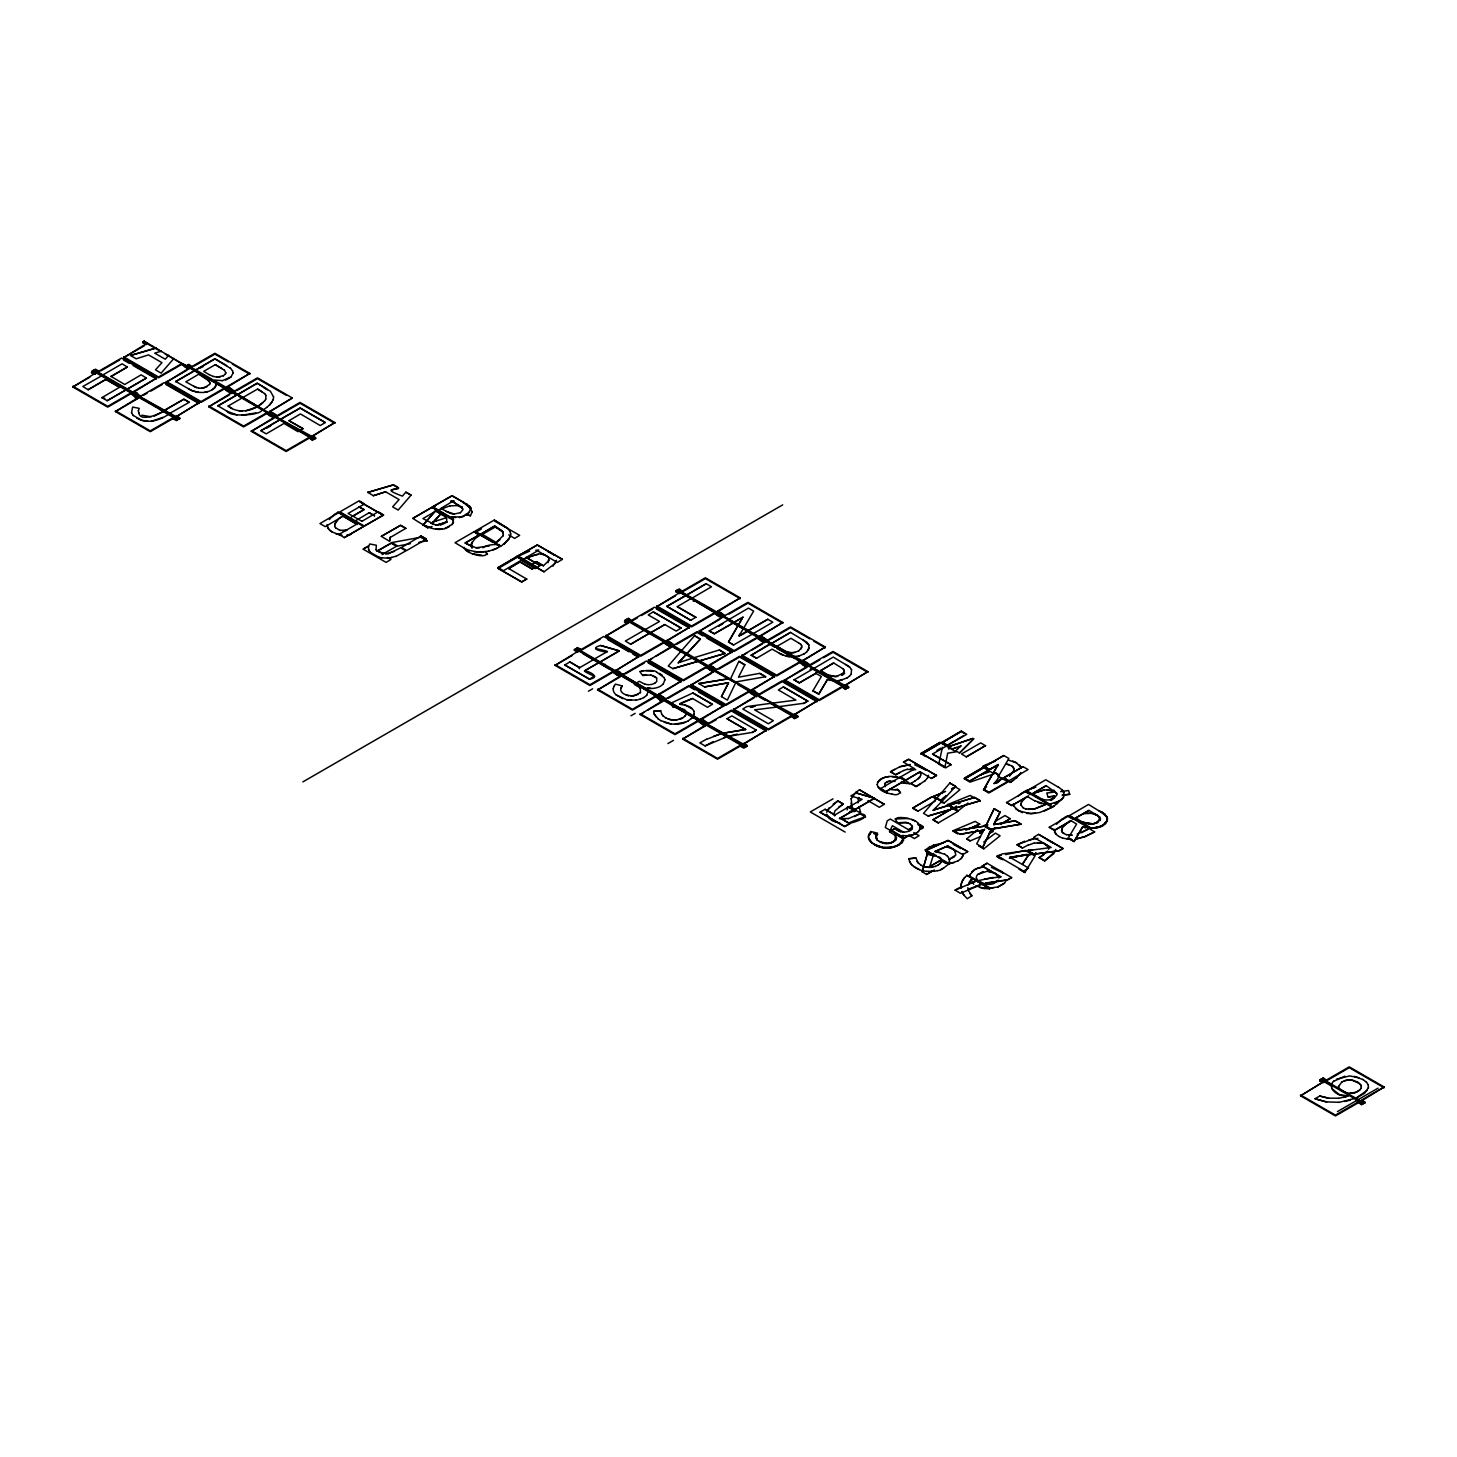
<?xml version="1.0" encoding="UTF-8"?>
<svg xmlns="http://www.w3.org/2000/svg" width="1457" height="1457" viewBox="0 0 1457 1457"><rect width="100%" height="100%" fill="white"/><g stroke="black" fill="none" stroke-linecap="round" stroke-linejoin="round"><path stroke-width="1.5" d="M334.636 526.159L335.529 522.28M852.218 807.87L851.143 798.618M970.071 874.455L969.98 876.385L979.159 881.521M857.936 802.898L858.956 797.58M877.351 840.288L876.349 836.172M903.467 840.398L903.613 838.139L885.328 827.521L887.222 820.837L890.3 819.053L908.531 829.743L912.355 827.54M1020.938 805.102L1021.084 803.226M1066.397 834.788L1062.262 832.384L1061.661 828.924M1061.516 830.8L1062.535 827.121L1066.069 823.442M1048.603 849.249L1048.767 847.318M273.279 399.71L273.57 396.796M510.405 536.613L510.697 533.699M895.327 839.341L895.181 833.914L903.103 838.504L900.79 843.221M92.046 371.899C97.182 367.729 85.89 374.03 95.525 373.903M94.104 370.297L95.415 369.149L98.894 371.153L94.122 370.497L97.601 372.318M96.818 372.755L93.339 370.734M131.695 392.88L135.082 395.357L93.248 371.189M132.46 392.443L141.529 396.067M135.191 394.902L130.401 393.244L133.88 396.049C138.761 393.281 131.148 398.526 138.069 398.471L115.394 411.566L138.069 397.67L134.518 396.304M135.956 394.465L137.249 393.299L133.844 391.441L156.445 378.201L133.771 392.097M136.648 394.865L179.794 418.669L178.592 419.361L136.648 394.865L140.127 396.869M144.061 341.065L142.841 342.559L144.061 341.065L185.895 366.017L182.416 364.013M139.362 397.725L159.432 409.144M161.199 351.647L144.061 341.867M174.239 417.449L177.627 419.926L176.424 420.618L172.946 418.596L177.718 419.47M175.004 417.012L178.592 419.361M185.895 365.215L184.693 365.907L181.214 363.904L184.693 366.727C191.304 365.197 179.958 365.488 188.791 368.785M188.827 364.523L187.552 365.871L188.754 364.377L192.342 366.727M190.157 368.202L198.935 373.429M191.049 367.073L187.552 365.07M224.961 388.564L228.439 390.585L186.605 365.616M227.128 387.325L249.803 373.429L227.128 386.524L230.607 388.527L229.405 389.219L190.94 367.128M228.439 389.784L227.237 390.476L223.759 388.454L227.237 391.277C228.057 388.637 236.143 397.196 227.857 391.532M234.887 391.296L231.299 388.928L229.405 389.219M231.299 388.928L230.097 390.44L233.575 391.642M229.15 390.986L236.963 395.229M267.505 413.132C271.84 414.99 269.144 414.444 273.971 418.25L251.296 431.345L273.971 417.449L270.401 416.083M269.727 411.657L273.151 413.897L268.361 412.641L233.484 391.696M277.413 416.083L273.843 413.497L271.949 413.788M272.641 414.99L315.695 438.466L314.493 439.158L280.163 419.689L260.912 430.798L266.212 433.858L284.006 423.441L297.993 431.673L299.468 430.835M275.246 417.321L310.141 437.646C311.78 436.135 312.909 441.416 313.528 439.704M276.029 416.666L272.55 414.644M310.906 436.79L314.493 439.158M574.24 649.476C574.404 648.128 582.363 655.413 574.167 650.132M576.298 648.693L577.609 647.545L581.088 649.549L576.298 648.693L579.795 650.696M579.03 651.552L575.442 649.585M613.798 671.732L617.294 673.753L575.442 648.784M614.654 670.839L623.705 674.464M649.567 692.275L659.821 698.304L617.987 673.353L616.785 674.846L620.263 676.868L597.589 689.962L620.263 676.066L616.712 674.7M618.169 673.043L619.444 672.497M666.268 699.014L662.68 696.665L660.768 697.776L618.915 672.806L660.768 696.956L661.97 696.264L658.491 694.26L681.166 681.166L658.491 695.062M625.053 620.955C630.207 616.785 618.897 623.086 628.532 622.959L605.857 636.053L628.532 622.157L625.053 620.154M627.111 619.352L628.422 618.205L631.901 621.028L628.422 619.006C622.831 619.972 638.366 623.997 627.202 618.897M621.556 675.702L618.078 673.699M622.321 675.283L618.824 673.261M655.96 656.251L671.076 647.527C666.45 643.775 668.781 644.267 664.702 642.355L626.255 620.263M656.433 695.845L659.93 697.848M657.18 695.408L660.768 697.776M630.608 620.973L669.054 643.065L670.256 642.355L666.851 640.497L689.452 627.257L666.778 641.153M659.821 697.502L658.619 698.213L655.14 696.191L658.619 699.014C663.663 696.191 655.777 701.509 662.808 701.418L647.691 710.16M708.812 723.583L705.224 721.215L703.33 722.326L661.478 697.357L703.33 721.525L704.532 720.814L701.054 718.811L723.728 705.716L701.054 719.612M662.716 701.072L659.256 699.251M674.536 645.123L670.967 642.756L669.054 643.065M670.967 642.756L669.746 644.267L673.243 645.469M664.101 700.671L702.365 722.872L660.531 697.903M664.884 699.834L661.387 697.812M670.985 647.181L667.525 645.36M677.068 590.121L675.866 591.615L677.068 590.121L718.902 615.073L696.264 601.741M677.942 590.212L679.235 588.865L682.714 591.688L679.235 589.666L678.015 590.376L719.867 614.526L721.761 613.433L725.349 615.783M680.619 592.689L677.159 590.467M681.439 592.234L677.924 590.012M698.978 720.395L702.474 722.417M699.742 719.958L703.33 722.326M707.155 666.96L710.634 668.982L695.972 659.347M709.322 665.722L731.997 651.825L709.322 664.902L712.801 666.924L711.599 667.616L673.152 645.524M702.365 722.071L701.163 722.763L697.684 720.76L701.163 723.564C705.097 721.998 699.396 724.111 705.352 725.987L682.677 739.081L705.352 725.185M715.514 612.614L719.011 614.617M703.931 722.381L747.077 746.184L745.875 746.876L703.931 722.381L707.41 724.384M716.279 612.159L719.867 614.526M780.205 706.754L779.349 707.647L728.955 678.798L698.814 683.624L728.955 678.634L711.344 668.581L710.124 670.074L713.62 672.096M717.081 669.692L713.493 667.324L711.599 667.616M713.493 667.324L712.291 668.836L754.143 692.184L755.345 691.492L751.921 689.616L774.541 676.376L751.867 690.272M713.529 671.732L710.069 669.929M719.776 614.18L721.069 613.033L717.591 611.011L740.265 597.916L717.591 611.813M718.902 614.271L717.7 614.963L714.221 612.96L717.7 615.783C716.443 612.705 727.098 621.028 718.392 616.184M758.824 637.128L720.487 614.362L734.292 622.321L742.943 617.203M711.344 669.382L733.763 682.058M715.678 670.493L712.2 668.472M723.947 616.602L720.468 614.581M741.522 744.964L744.909 747.441L743.707 748.133L740.211 746.111L745.001 746.986M742.287 744.527L745.875 746.876M749.699 691.529C749.007 690.254 763.468 701.6 752.595 694.479M750.555 690.618L759.625 694.242M757.968 637.62L761.446 639.641L719.612 614.672M756.037 691.893L754.835 693.386L797.89 716.844L796.688 717.554L771.573 703.239L746.712 706.609L742.815 709.031L768.349 723.765L773.357 720.705L754.617 709.869L777.71 706.955M767.894 640.352L764.306 637.984C759.662 638.512 766.819 639.55 760.19 635.726L782.81 622.485L760.135 636.381M761.446 638.84L760.244 639.532L756.693 637.747L760.244 640.333L762.157 639.241L760.936 640.734L764.342 642.41M810.42 665.139L806.85 662.553L804.956 663.645L763.104 638.694L806.158 662.953L802.734 660.713M757.44 695.717L753.888 693.933M758.223 695.062L754.744 693.04M765.635 642.063L762.157 640.042M766.491 641.153L763.013 639.149M770.116 703.203L792.335 716.024C793.591 714.349 795.54 719.74 795.722 718.101M793.1 715.187L796.688 717.554M800.603 661.733L803.991 664.21L796.906 659.839M801.368 661.296L804.956 663.645M846.535 687.959L845.333 688.651L841.836 686.648L845.333 689.452L846.535 687.959L804.701 663.791L803.481 665.303L806.978 667.306L784.303 680.401L806.978 666.505L803.408 665.139M805.557 663.7L848.702 687.522L847.5 688.214L805.557 663.7L809.036 665.722M808.271 666.559L804.701 664.611M843.148 686.302L846.626 688.305M843.913 685.846L847.5 688.214M1320.953 1079.2L1319.751 1080.712L1320.953 1079.2L1362.805 1103.368L1361.585 1104.861L1358.106 1102.038L1361.585 1104.06L1362.805 1103.368M1333.046 1085.993L1321.918 1078.654L1323.12 1077.961L1326.69 1080.311M1325.305 1081.13L1321.809 1079.109M1359.399 1101.692L1362.896 1103.714M1360.182 1101.255C1358.98 1102.858 1370.8 1104.88 1361.475 1100.108L1384.15 1087.013L1361.475 1100.909L1364.954 1102.913M1363.661 1103.277L1364.954 1102.111M1107.393 821.329L1106.865 816.43M664.902 679.763L663.19 684.244M919.841 829.525L920.15 827.139M877.223 784.722C877.496 778.967 884.326 776.945 889.134 776.545M1361.057 1088.47L1361.366 1086.685M389.529 541.257L390.257 537.305L389.529 541.257L381.315 536.358L400.566 525.248L405.866 528.308L390.257 537.469M942.406 747.295L938.763 764.124L944.864 767.639L947.669 753.16L956.011 751.867L950.037 748.242L948.58 748.661L950.037 748.406M948.58 748.661L948.78 747.514L939.965 742.433L920.715 753.706L939.965 742.433M884.818 783.356L885.273 786.653M265.757 399.218L265.903 395.284M502.884 536.121L503.357 534.045M927.654 852.837L922.117 871.869L927.654 852.673L933.154 856.006L927.654 852.673M92.046 371.098L95.452 373.757M142.841 341.758L146.337 344.58L142.841 342.559M176.315 416.666L198.99 402.751L176.315 416.666L179.794 418.669M269.782 415.045L266.285 413.023L269.782 415.846M312.326 439.595L308.829 437.592L312.326 440.396M617.294 672.952L616.074 673.644L612.523 671.859L616.074 674.445L617.987 673.353M618.915 673.608L620.136 672.114M666.887 644.304L663.409 642.3L666.887 645.105M675.866 590.813L679.344 593.636L675.866 591.615M710.634 668.162L709.432 668.872L705.88 667.087L709.432 669.674L711.344 668.581M751.976 693.423L748.497 691.419L751.976 694.242M763.104 639.496L764.306 637.984M804.082 663.736L799.292 662.079L802.789 664.902L804.701 663.791M794.52 717.991L791.024 715.97L794.52 718.793M1323.229 1081.914L1300.555 1095.81L1323.229 1081.914L1319.751 1079.91M209.589 384.539L210.027 382.972M233.102 372.992L230.862 377.144L225.598 380.077M903.795 832.311L892.376 825.718L889.553 831.71L895.545 835.735M929.748 866.624L940.639 860.158L945.848 863.181L940.639 860.322L929.748 866.624L933.154 855.842M1100.545 818.743L1099.926 820.601L1099.671 816.867M613.306 688.56L614.034 686.247M876.167 835.772L877.46 833.131L870.649 831.492L868.554 835.753A16.628 9.598 0 0 0 871.304 842.146C879.846 848.721 893.578 850.269 901.956 842.674M869.283 833.768L868.554 835.917A16.628 9.598 0 0 0 871.304 842.31C878.389 848.684 889.681 850.141 897.913 845.115M694.26 713.693L693.477 715.952M936.396 855.55L934.01 854.804L948.744 863.473L949.509 861.069M927.508 778.093L928.51 775.251M847.227 807.56L848.047 806.868L855.386 811.094L848.047 806.704L847.191 809.892M640.497 692.712L640.279 688.196M896.51 837.793L895.764 840.07L891.156 843.002L882.887 843.257M552.986 566.154L556.519 560.289M851.161 674.354L851.544 669.528M1107.393 821.165L1102.876 825.791L1091.129 828.45L1069.274 815.556L1091.184 828.213C1097.248 828.377 1105.262 825.627 1107.247 819.326M1338.491 1086.54L1341.97 1081.859M138.324 410.91L139.216 408.342L132.605 407.068L131.531 412.896M225.416 374.03L225.835 372.737M806.577 652.19L809.345 647.564M808.453 650.077L808.926 645.032L806.941 642.373L790.514 632.393L771.263 643.666L790.514 632.393M1064.593 794.921L1061.825 799.565L1054.431 803.372M1047.619 851.07L1039.26 857.718L1044.724 860.868L1053.593 853.802L1055.851 849.449M826.756 812.259L829.015 807.907M471.74 542.259L471.995 547.959M470.975 544.335L475.109 538.453M968.067 884.964L971.2 879.609L973.75 884.308M851.143 798.782L856.097 792.043M680.109 719.084C683.497 719.266 689.361 709.65 684.608 716.553M941.805 860.814L939.874 863.928M470.465 515.742L466.076 514.448L470.465 515.742L472.086 511.844M844.332 671.677L841.436 675.174M334.691 524.338L338.971 518.528L343.488 515.414L337.951 512.208L334.746 514.448M368.457 546.976L369.732 543.971L376.343 545.246L376.052 549.999M1368.414 1087.632L1364.517 1093.333L1355.793 1098.378M801.824 647.327L798.709 650.988M801.186 648.839L801.751 645.852M730.686 678.525L738.899 661.259L744.873 664.866L738.899 661.423M985.934 825.737L994.148 808.635L1000.121 812.241L993.747 824.589L1015.037 820.856L1020.938 824.097L1015.037 820.692L993.747 824.589M985.934 825.9L994.148 808.635M735.767 682.568L727.389 700.125L721.452 696.537L728.555 682.659L704.733 686.884L728.555 682.823L721.452 696.683M991.015 830.089L982.655 847.5L976.7 843.894L983.803 830.035L959.999 834.242L954.08 830.836L984.222 826.174L991.015 830.089L982.655 847.5M985.424 825.809L991.343 829.397L1020.938 824.097M273.279 399.564L269.8 404.991M510.405 536.449L504.049 544.317M1009.537 775.98L1013.945 770.316L1013.362 767.001M1021.084 803.39L1021.958 801.423M858.137 799.328L858.956 797.744M736.095 681.876L765.672 676.722L759.789 673.334L738.48 677.214L744.873 664.72M993.747 824.425L1000.121 812.077M620.919 688.396L622.212 685.755L620.919 688.232A10.745 6.21 0 0 0 624.033 694.006L628.568 695.9M740.047 634.086C734.164 641.062 761.556 621.957 738.899 636.017L743.452 628.495M216.456 385.049C210.846 394.647 196.786 393.936 188.281 388.709M449.448 526.505C437.064 534.118 423.076 525.139 412.786 518.328L432.037 507.218L453.473 519.584L452.235 524.356L444.804 528.618M452.235 524.502L453.582 522.098M742.943 617.04L738.553 624.78L743.835 627.84L753.633 611.102L748.461 608.115L729.228 619.389M998.191 764.415L993.801 772.155L999.101 775.197L1008.881 758.46L1003.727 755.491L984.477 766.601L989.558 769.697L998.191 764.579L989.558 769.533L984.477 766.601M983.785 789.312L993.419 772.647C1009.592 774.869 980.652 791.952 1002.999 778.184L1008.044 781.262L988.793 792.371L983.785 789.312L988.793 792.371M993.801 772.155L997.626 765.417M983.785 789.475L993.419 772.647M549.362 560.144L543.406 565.808L536.358 561.746L531.495 564.405L536.358 561.582L543.406 565.808M547.978 562.657L548.961 557.849M742.36 618.059L738.553 624.616L734.292 622.321M827.394 679.599L818.779 694.206L812.915 690.818L818.779 694.042L827.394 679.599L830.071 680.419M970.071 874.619L974.46 869.683A15.9 9.179 0 0 1 982.364 867.115M1074.028 841.418L1068.163 838.03L1074.028 841.581L1082.66 826.811L1089.563 828.323L1068.509 816.011L1049.259 827.285L1054.558 830.344L1071.022 820.837L1054.558 830.18L1049.259 827.285M1074.028 841.581L1082.66 826.811M812.915 690.818L821.347 676.522L815.774 673.298L799.31 682.805L794.01 679.745L799.31 682.969L815.774 673.462M1068.163 838.194L1076.596 824.043L1071.022 820.673M264.573 401.13L265.757 399.054M502.884 535.957L495.471 543.115L499.951 539.746M992.836 830.909L983.949 825.627L992.836 830.909L994.84 827.521M1024.872 872.506L1019.172 869.064L1024.872 872.506L1034.98 855.969L1025.364 850.414L1005.676 854.603M876.349 836.336L877.569 834.224L874.145 833.477M646.689 695.463L648.347 690.928M901.956 842.82L903.467 840.252M614.034 686.411L615.4 684.116L622.212 685.919M1019.135 775.343L1020.811 772.738L1016.658 777.892M869.483 834.642L870.721 832.73M869.483 834.806L870.721 832.894M1022.577 863.928L1028.241 855.368M1022.577 864.092L1029.389 853.82M918.438 831.601L919.841 829.361M1006.022 880.775L1004.401 883.343L997.699 887.149M877.569 782.609C885.328 772.483 901.956 776.235 909.769 783.666M895.327 839.177C892.176 844.75 884.217 844.586 879.281 841.527A10.745 6.21 0 0 1 876.167 835.608M1055.014 851.562L1044.724 860.868L1039.26 857.554M827.594 810.147L837.902 800.858L843.275 803.954L838.686 807.16M1361.057 1088.306C1356.412 1095.391 1344.938 1094.371 1339.402 1088.798L1338.491 1086.376M1333.592 1081.167C1327.363 1087.45 1335.796 1094.662 1342.207 1095.609M949.144 859.521L955.828 854.968L954.572 850.269M902.448 840.889L897.913 845.279M969.178 882.232L971.2 879.755M691.401 718.738L693.058 716.753L688.305 720.942M954.135 862.653C947.068 862.344 944.409 870.175 937.379 870.758M271.985 402.259L266.941 407.414M509.112 539.145L501.008 546.302L495.471 542.951M469.573 512.008L462.725 516.816L451.889 516.998L455.64 517.581M156.136 348.077L130.565 355.544L136.211 358.804L148.505 354.889L161.964 362.666L155.498 369.787L161.09 373.156L173.984 358.386M367.692 492.284L373.32 495.708L385.613 491.792L399.091 499.569L392.625 506.836L398.198 510.059L411.093 495.125L405.884 492.102L402.387 496.127C373.211 485.254 411.566 492.848 393.263 484.835L367.692 492.448L393.263 484.981L398.508 488.022M432.055 526.542L427.793 527.798L423.131 524.939L436.062 510.169L441.289 513.356L435.862 519.275M423.131 525.103L436.062 510.169M555.499 563.112L544.044 571.8L517.162 556.283L498.039 567.702L517.29 556.592L536.577 567.738L535.12 568.576L521.114 560.344L503.339 570.762L498.039 567.538M626.255 619.444L681.166 651.042L668.271 665.976L672.861 668.636L698.449 661.187L672.861 668.636M700.343 639.004L686.994 653.519L700.343 639.168L694.607 635.689L681.694 650.459M949.855 783.065L936.942 797.999L942.242 801.059L955.61 786.379L949.855 783.065L955.61 786.379M1063.701 797.27L1059.239 801.241L1049.331 804.209L1026.529 790.878L1049.331 804.045L1051.517 803.845M329.373 519.584L331.722 516.798M849.358 676.376L851.161 674.19M1104.606 823.587L1106.428 821.566M941.186 862.325L937.907 865.294M924.776 781.098L927.508 777.929M161.381 351.119L154.733 353.14L165.26 359.223L168.757 355.217M698.449 661.187L686.447 654.102L678.051 662.99L680.018 662.079M686.447 654.102L679.363 661.86M935.795 807.888L933.3 810.365L941.714 801.459L936.432 798.418L923.519 813.352L928.127 816.011L953.698 808.562L928.127 816.011M262.825 402.842L258.344 406.048L264.573 400.966M1009.537 775.816L1013.052 772.137M1021.958 801.587L1025.491 797.744M1051.298 800.275L1054.522 796.178L1051.298 800.439M1062.535 827.285L1069.438 821.129M1367.121 1090.437L1355.793 1098.214L1338.692 1102.439M435.06 520.113L441.289 513.356M1057.236 803.572L1059.713 800.876M1056.489 824.243L1062.044 819.089M920.278 776.727L914.814 781.225M918.274 778.93L921.043 774.887L919.658 771.846M959.526 752.996L973.713 738.808L959.526 752.996L955.81 750.847L958.032 748.516M997.408 782.172L1001.505 777.965L998.701 780.897M983.475 789.931L986.644 786.671M925.213 849.886L934.757 856.042L934.028 854.895M975.971 885.82L983.839 888.57L989.74 888.679L966.883 875.311L964.643 877.66A36.48 21.072 0 0 0 961.019 888.005M997.408 782.008L996.114 783.411L999.484 781.189M435.06 519.949L432.929 522.134L434.55 521.387M958.032 748.661L959.671 746.967M198.935 388.181L203.434 388.236L209.589 384.393M843.767 672.952L835.535 676.849L827.922 674.646M1099.033 820.327C1092.513 827.776 1082.187 822.786 1075.94 817.832L1088.925 810.347L1096.156 814.682M1096.684 822.531L1099.033 820.491L1099.452 817.614M223.249 375.906L225.416 373.884M460.376 512.791L462.962 509.64L461.487 506.945M884.818 783.52L888.187 781.243L895.108 781.389M1034.597 855.022L1035.872 852.946L1034.597 855.022L1026.839 850.615L1001.979 853.984L998.081 856.242L1023.597 871.122L1028.606 868.062L1009.865 857.244L1032.958 854.148L1009.865 857.244M959.671 747.131L961.183 745.693L958.979 746.731M981.799 831.492L979.632 833.386L981.162 832.566M980.761 832.512L984.732 829.179M938.089 799.292L933.463 796.469L944.263 802.862L959.944 789.694L955.683 787.071L951.64 788.783L955.683 787.071M980.452 836.591L970.107 840.889L966.683 838.922L977.738 829.579M331.722 516.962L334.746 514.285M640.497 692.549L633.504 696.155L626.2 695.044M654.685 683.369L656.743 681.512L656.633 677.869L650.714 674.864M893.451 841.8L895.764 839.906M911.991 828.887L909.933 830.563A8.086 4.681 0 0 1 900.353 831.583L897.239 830.271M909.933 830.727L911.991 829.051L911.882 825.227M945.884 796.287C950.055 793.245 933.864 802.68 944.263 802.862M842.474 675.174L844.678 673.243M951.221 806.887L947.378 804.501L958.178 810.893L967.94 803.044M1016.658 777.728L1010.375 782.373L1004.838 779.167M1018.37 795.996L1021.466 793.391M983.821 848.812L978.685 845.679L983.821 848.812L1000.085 835.808L995.404 833.113L983.694 842.073M1057.236 803.426L1052.828 806.868L1047.219 803.645M212.321 389.766L215.108 387.617L216.346 382.681L194.91 370.479L175.66 381.588L194.91 370.479M971.582 872.069L974.46 869.847A15.9 9.179 0 0 1 982.364 867.279M643.721 697.684L646.689 695.299M956.484 806.012L953.534 808.216L958.178 810.893M1004.401 883.197L997.699 886.985L990.177 888.042L980.998 882.742M663.19 684.08L660.677 686.12A13.823 7.977 0 0 1 650.842 688.505L647.254 688.05L650.842 688.341M918.438 831.455L915.943 833.477A13.823 7.977 0 0 1 906.09 835.863L902.502 835.407L903.304 837.265L891.629 830.363L894.507 828.687L900.353 831.747M976.736 879.227A10.545 6.101 0 0 1 977.738 874.455L983.202 871.523M1360 1089.836L1355.72 1092.313L1350.238 1093.169M957.704 861.196L960.782 858.756A17.648 10.199 0 0 0 963.204 853.547M1105.808 823.478L1100.126 827.102L1094.189 828.359M1333.592 1081.331L1344.902 1076.213M230.862 376.981L222.192 380.769M803.973 654.029L806.577 652.026M846.845 678.161L849.358 676.23M475.109 538.616L479.608 535.484L475.929 533.189M925.213 850.05L929.184 847.191M1025.491 797.908L1028.624 795.759M924.776 780.952L916.089 786.598L910.789 783.374L916.089 786.434L920.114 784.121M1081.404 832.73L1089.071 828.523L1094.644 831.892L1084.955 836.7L1076.049 839.086M833.185 804.155L837.902 800.858M843.275 803.954L834.97 810.784L833.859 814.39L834.679 815.92M1039.26 857.718L1043.868 854.676M856.097 792.189L859.484 789.821L884.381 804.355L859.484 789.821M263.881 409.399L266.941 407.25M1013.58 780.169L1010.375 782.373M1021.466 793.555L1024.69 791.351L1030.19 794.52M1052.828 806.868L1054.158 805.867M1062.044 819.253L1065.632 816.812M994.166 783.556L1002.999 778.184M130.401 394.046L107.727 407.14L72.85 386.997L95.525 373.101M98.894 371.153L121.568 358.058L156.445 378.201M181.214 364.705L158.54 377.8L123.663 357.657L146.337 343.761M72.85 386.997L89.86 377.181M100.788 370.879L119.674 359.97M123.663 357.657L144.443 345.655M127.396 366.891L110.969 376.543L127.396 367.055L122.097 363.831L102.864 374.941M105.979 379.257L88.148 389.729L105.979 379.421L119.729 387.362L105.979 379.421M119.729 387.198L101.881 397.652L107.181 400.711L126.431 389.602L107.181 400.711M110.969 376.38L124.719 384.484L141.147 374.831L146.447 378.055L127.196 389.165L146.447 378.055M72.85 386.196L107.727 406.321L130.401 393.244M123.663 356.856L158.54 376.999L181.214 363.904M136.739 395.211L137.941 393.7M141.438 395.721L164.113 382.626L198.99 402.751M223.759 389.274L201.066 402.351L166.207 382.226L188.882 368.33M192.251 366.381L214.926 353.286L249.803 373.429M143.332 395.43L147.102 393.244M150.891 391.077L162.219 384.521M166.207 382.226L186.988 370.224M194.145 366.089L214.926 354.106L228.476 361.919M226.673 365.543L214.926 358.75L195.675 370.023L214.926 358.914L230.479 368.33M209.553 381.534L198.935 374.103L185.822 381.843L196.404 387.689M224.36 370.205L215.381 364.614L203.707 371.353L209.225 374.704M189.173 402.168L183.892 399.127L164.313 410.437L183.892 399.291L189.173 402.332L169.595 413.478M115.394 410.765L150.271 430.89L172.946 417.795M166.207 381.424L201.066 401.549L223.759 388.454M115.394 411.566L150.271 431.691L172.946 418.596M266.285 413.824L243.61 426.919L208.752 406.794L231.426 392.898M234.796 390.95L257.47 377.855L292.329 397.98L269.654 411.876M208.752 406.794L229.532 394.792M236.69 390.658L257.47 378.656L286.519 395.43M236.963 414.935L227.092 411.275L217.931 405.829L237.181 394.701L280.163 419.689M273.57 396.96L270.401 391.259L257.197 383.155L237.946 394.428L257.197 383.318L266.576 388.746M217.931 405.975L237.181 394.865M232.319 408.616L228.13 406.048L242.481 397.761M264.664 393.645L257.579 389.055L243.246 397.324M208.752 405.975L243.61 426.118L266.285 413.023M269.764 411.42L292.329 397.98M277.34 415.5L300.015 402.423L334.891 422.548L312.199 436.444L315.695 438.466M334.891 423.35L300.015 403.225L277.34 416.32L273.843 413.497M260.912 430.635L280.163 419.525M325.257 422.457L300.178 407.978L280.928 419.088L300.178 408.142L325.257 422.603L320.212 425.535L300.433 413.952L289.014 420.709L303.02 428.777L300.233 430.234M266.868 428.048L270.711 425.826M251.296 430.543L286.155 450.668L308.829 437.592M312.308 435.989L334.891 422.548M251.296 431.345L286.155 451.488L308.829 438.393M356.838 524.101L339.007 534.391L344.307 537.615L363.558 526.505L339.208 512.299L319.957 523.573L325.257 526.633L343.105 516.16L356.838 524.265L343.105 516.16M351.301 516.944L363.94 509.64L353.104 516.051M374.522 515.742L369.24 512.7L354.78 521.205L349.48 518.146M361.828 521.387L378.274 511.735L383.573 514.958L364.323 526.068L339.973 511.844L359.223 500.734L364.523 503.958L348.096 513.447L361.828 521.224M469.664 507.728L463.8 502.592L452.052 495.817L432.802 506.763L452.052 495.653L463.8 502.446L469.664 507.564L470.229 510.059L467.97 514.048L459.319 517.672M405.866 528.472L400.566 525.412L381.315 536.358M412.786 518.492L432.037 507.364L453.473 519.584M363.23 549.034L368.038 546.266L363.23 549.198L386.123 562.402L390.913 559.47L387.398 557.448M445.095 516.67L436.062 511.006L422.931 518.583L436.062 525.248L444.075 523.628M462.67 508.529L452.49 501.518L440.834 508.42L450.304 513.41L454.038 514.139L460.376 512.645M396.559 546.047L391.259 542.987L376.817 551.329L391.259 543.151L396.559 546.211L382.116 554.552M395.94 556.428L405.938 550.819L400.675 547.777L388.272 553.879L378.875 552.112M421.018 536.03L401.44 547.486L406.703 550.527L426.3 539.072L421.018 536.03L426.3 539.072M475.674 532.333L493.267 542.314L494.724 541.64L493.267 542.478L474.29 531.605L455.039 542.714L464.218 548.178M509.786 531.077L507.528 528.163L494.305 520.058L475.055 531.168L480.355 534.391L494.706 526.104L501.791 530.548L503.357 534.209M477.605 531.222L481.447 528.836M465.257 542.951L479.59 534.664L465.257 542.951L472.669 547.012M480.355 534.391L494.706 525.941L503.029 532.187M502.956 531.678L495.18 527.033L482.449 534.373L494.724 541.64M508.784 534.883L514.612 538.416L519.657 535.338L494.925 521.224M518.055 555.991L537.305 544.882L562.384 559.361L537.305 545.045L518.055 555.991L537.36 567.283L540.128 565.516L526.141 557.448L540.128 565.516M498.203 568.449L521.733 581.871L526.778 578.957L521.733 582.035L498.203 568.449L517.454 557.175L535.047 567.483L532.26 569.086L519.967 562.001L508.566 568.594L519.967 561.837L532.26 569.086M526.141 557.594L537.56 550.855L557.321 562.42L562.384 559.361M302.856 781.899L782.682 504.869M612.596 672.442L589.921 685.519L555.044 665.394L577.719 651.498M581.088 649.549L603.763 636.454L638.64 656.597L615.965 670.493L638.64 656.597M631.901 620.208L654.575 607.132L689.452 627.257M714.221 613.761L691.547 626.856L656.67 606.713L679.344 592.817M682.714 590.886L705.388 577.792L740.265 597.916M555.044 665.394L572.055 655.577M581.088 650.35L599.993 639.441M631.901 621.028L637.565 617.75M641.353 615.564L652.681 609.026M656.67 606.713L675.574 595.804M682.714 591.688L705.388 578.593L740.265 598.718M653.319 612.013L681.257 628.149L653.319 611.849L648.238 614.945L659.547 621.465L645.378 629.497M594.547 676.321C566.391 663.882 607.97 675.629 589.484 679.253L564.806 664.993L569.869 661.915L579.631 667.707L569.869 661.915M706.171 583.711L686.921 594.82L692.239 598.044L711.471 586.77L706.171 583.711L686.921 594.984L678.015 589.557M595.585 648.584C628.258 654.994 580.942 650.714 600.666 645.487L619.261 650.951L599.938 662.097L619.261 650.787L600.666 645.487M677.286 606.658L695.827 617.367L677.286 606.658L691.456 598.317M579.631 667.707L593.873 659.475M606.895 651.807L594.638 658.874M664.847 624.543L650.678 632.72L664.847 624.543L676.175 631.081L681.257 627.985M630.662 644.267L649.913 632.994L630.662 644.267L625.363 641.044L644.613 629.934L649.913 633.158M690.745 620.3L666.924 606.367L690.745 620.3L695.827 617.203M564.806 664.993L589.484 679.089L594.547 676.157M555.044 664.592L589.921 684.717L612.596 671.622M605.857 635.252L640.734 655.377L663.409 642.3M656.67 605.912L691.547 626.055L714.221 612.96M605.857 636.053L640.734 656.196L663.409 643.102M588.409 691.219L592.598 688.815M720.559 614.927L721.761 613.433M623.614 674.117L646.289 661.023L681.166 681.166M705.953 667.652L683.278 680.747L648.401 660.622L671.076 646.726M674.445 644.777L697.12 631.682L731.997 651.825M756.766 638.33L734.091 651.406L699.214 631.282L721.889 617.386M725.258 615.437L747.933 602.342L782.81 622.485M625.508 673.844L644.395 662.935M648.401 660.622L652.171 658.437M676.339 644.486L697.12 632.484L702.93 635.853M701.108 630.189L719.995 619.28M729.028 614.071L747.933 603.162L782.81 623.286M709.213 630.79L714.276 633.722L733.527 622.758L714.276 633.886L709.213 630.954L728.445 619.844M718.829 625.873L722.672 623.651M718.829 626.036L722.672 623.815M734.292 622.157L741.832 617.804M635.616 683.424L634.287 684.353L637.383 686.138M748.516 630.371L767.766 619.261L772.811 622.175L753.56 633.449L743.835 627.84M748.516 630.535L767.766 619.261M733.545 644.996L728.536 641.936L738.171 625.29L728.536 641.936L733.545 644.996L752.795 633.886M597.589 689.143L632.465 709.286L655.14 696.191M648.401 659.821L683.278 679.945L705.953 666.851M699.214 630.48L734.091 650.605L756.766 637.51M597.589 689.962L632.465 710.087L655.14 696.992M630.954 715.788L635.143 713.365M661.478 698.158L662.68 696.665M697.684 721.561L675.01 734.656L640.133 714.513L662.808 700.617M666.177 698.668L688.851 685.591L723.728 705.716M748.497 692.221L725.823 705.315L690.946 685.172L713.62 671.276M716.99 669.346L739.664 656.251L774.541 676.376M799.292 662.88L776.617 675.975L741.759 655.85L764.433 641.954M767.803 640.005L790.477 626.911L825.354 647.035L802.661 660.932M640.133 714.513L643.903 712.327M668.071 698.395L688.851 686.393L694.661 689.744M690.946 685.172L711.726 673.189M718.884 669.054L739.664 657.052L774.541 677.177M741.759 655.85L747.423 652.572M751.211 650.387L762.539 643.848M809.855 638.894L790.477 627.712L767.803 640.807L764.306 638.803M782.864 655.195L772.119 649.148L756.565 658.291L751.247 655.231L770.298 643.593M751.247 655.231L770.498 644.121M693.914 711.38C689.234 700.107 665.321 708.776 692.53 698.486L707.501 707.301L712.437 704.277L692.876 692.986L670.967 703.112M640.133 713.711L675.01 733.836L697.684 720.76M690.946 684.371L725.823 704.514L748.497 691.419M741.759 655.031L776.617 675.174L799.292 662.079M802.771 660.476L825.354 647.035M667.925 743.562L673.498 740.356M805.648 664.046L806.85 662.553M708.721 723.237L731.396 710.142L766.273 730.285L743.598 744.181L747.077 746.184M791.024 716.789L768.349 729.866L733.49 709.741L756.165 695.845M759.534 693.896L782.209 680.801L817.067 700.944L794.393 714.841L797.89 716.844M810.347 664.556L833.022 651.479L867.88 671.604L845.206 685.5L848.702 687.522M710.615 722.945L716.279 719.685M720.049 717.5L731.396 710.943L766.273 731.086M733.49 709.741L754.271 697.739M817.067 701.746L782.209 681.621L759.534 694.698L756.037 692.694M810.347 665.375L819.781 659.912M823.569 657.726L833.022 652.281L867.88 672.405M794.01 679.909L813.261 668.799M814.026 668.362L833.277 657.089L849.54 666.942L851.544 669.692M727.007 718.647L745.602 729.538L727.007 718.811L731.833 715.861L756.365 730.194L752.249 732.561L756.365 730.03M807.743 701.017L803.79 703.458L807.743 701.017L783.338 686.921L778.348 689.962L795.904 700.107L772.811 703.075M833.659 662.971L820.673 670.639L833.659 662.971L843.129 668.89M682.677 738.28L717.536 758.405L740.211 745.31M743.689 743.726L766.273 730.285M733.49 708.94L768.349 729.065L791.024 715.97M794.502 714.385L817.067 700.944M784.303 679.599L819.162 699.742L841.836 686.648M845.315 685.045L867.88 671.604M682.677 739.081L717.536 759.206L740.211 746.111M784.303 680.401L819.162 700.544L841.836 687.449M832.967 798.873L810.292 811.95L845.169 832.093M936.505 775.506L908.567 759.388L903.504 762.157L908.567 759.224L936.505 775.506L931.424 778.439L920.096 771.736L905.926 780.078L920.096 771.736M840.197 817.978L849.813 823.697L844.732 826.611L820.054 812.205L825.136 809.272L834.897 814.918L849.14 806.686L854.439 809.91L840.197 818.142L854.439 809.91M894.507 769.332L890.482 771.809L895.764 774.869L903.741 770.389M951.075 764.579L946.012 767.657L922.172 753.906L941.422 742.633L946.722 745.857L932.553 754.034L951.075 764.743L932.553 754.034M942.187 742.178L961.438 731.068L966.738 734.292L947.487 745.401L942.187 742.178L947.487 745.401M922.172 753.906L941.422 742.633M964.352 733.399L961.183 731.578L941.932 742.851L961.438 731.068M855.933 792.863L850.852 795.959L862.143 799.328L849.905 806.413L855.204 809.473L874.51 798.309L855.933 792.863L874.51 798.309M936.942 750.464L940.585 748.188M910.17 764.47L900.044 766.619L890.482 771.809L895.764 774.705L899.789 772.374M964.024 735.439L946.704 745.602L941.932 742.688M899.861 777.31L880.611 788.583L885.911 791.643L905.161 780.533L899.861 777.31L905.161 780.533M874.51 798.163L855.204 809.473M885.911 791.643L905.161 780.369M910.789 783.538L914.814 781.061M985.515 745.784L980.761 742.87L961.511 753.979L966.282 756.893L985.515 745.62L966.282 756.893M820.054 812.205L844.732 826.465L849.813 823.533M867.953 800.567L879.318 807.287L884.381 804.191M931.424 778.439L936.505 775.361M935.576 800.84L917.946 811.167L912.683 808.125L932.261 796.651L935.776 798.855M964.461 778.165L983.712 767.038L988.775 770.134L969.542 781.243L964.461 778.311L969.542 781.079L988.775 770.134M912.683 808.125L932.261 796.651M964.461 778.311L983.712 767.038M984.477 766.764L1003.727 755.655M983.712 767.693L964.461 778.967L983.712 767.693L988.483 770.443M889.553 831.71L890.828 830.545M912.355 827.376L908.531 829.743M1003.764 777.747L1023.014 766.637L1028.059 769.551L1008.809 780.825L1003.764 777.747L1008.809 780.825M1003.764 777.911L1023.014 766.637M952.568 808.38L932.99 819.69L938.29 822.914L957.868 811.44L952.568 808.38L932.99 819.854L938.29 822.914M898.842 835.335L904.068 838.34L909.004 835.335L914.34 838.558L919.076 835.662L913.758 832.584M923.319 827.066L919.494 829.288C932.134 827.139 907.602 820.273 923.319 827.23M904.068 838.34L909.004 835.335M1034.634 800.858L1027.367 796.505L1011.814 805.648L1006.514 802.588L1025.764 791.315L1047.947 804.137M1026.529 791.042L1045.78 779.768L1058.328 787.181M1006.514 802.443L1011.814 805.502L1027.367 796.669M1046.162 785.669L1032.284 793.828L1046.162 785.669L1056.999 793.373M995.35 821.293L1005.02 815.556L1010.284 818.761L1000.631 824.334M1000.631 824.17L1010.284 818.597M932.389 870.958L926.616 874.455L934.301 870.011M940.038 852.327L934.993 851.434L947.779 845.861L962.767 854.658L967.703 851.653L948.125 840.361L926.233 850.323L948.125 840.507L967.703 851.653M982.255 866.004L1000.85 876.914L982.255 866.168L987.081 863.218L1011.632 877.551L1007.497 879.937L983.766 883.707L978.412 880.593L993.474 877.442M1069.274 815.72L1088.525 804.446L1104.788 814.481M982.255 866.168L987.081 863.218M1038.604 834.46L1062.991 848.539L1038.604 834.296L1033.614 837.338L1051.153 847.482L1028.077 850.597L1034.215 854.148L1059.039 850.833L1062.991 848.539L1059.039 850.669L1034.215 854.148M1088.925 810.511L1075.94 817.832M961.93 891.648A36.48 21.072 0 0 0 963.988 895.235L967.248 898.696L971.874 895.855L969.779 893.341M985.715 882.978L1007.497 879.773L1011.632 877.551M1326.599 1079.965L1349.273 1066.87L1384.15 1087.013M1384.15 1087.814L1349.273 1067.69L1326.599 1080.766L1323.12 1077.961M1326.617 1102.057L1315.088 1098.705L1319.714 1096.028L1328.784 1098.159L1338.692 1098.232M1337.435 1111.6L1378.031 1088.16M1300.555 1095.008L1335.432 1115.133L1358.106 1102.038M1300.555 1095.81L1335.432 1115.935L1358.106 1102.858M984.677 772.629L981.089 774.742L985.46 773.084M984.677 772.793L981.089 774.742M706.536 739.191L699.834 742.888L705.097 745.929L727.498 736.477L724.184 737.588M968.814 883.67L977.337 880.702L982.747 883.998L960.363 893.287L955.082 890.081L961.784 886.548M955.082 890.245L976.336 880.957M1044.378 811.021L1052.154 807.214L1039.952 812.441L1030.991 813.826L1018.479 810.766L1013.853 806.103M812.041 668.727L810.365 669.437L812.041 668.727L846.535 688.76M990.669 762.721L982.91 766.509L986.444 764.506M1035.672 786.98L1025.546 791.115L1027.021 790.204M1065.632 816.976L1067.289 815.938L1072.826 819.144M432.31 507.127L435.843 505.306L432.31 507.291L437.829 510.314L450.195 505.743M517.29 556.592L529.601 551.128M517.162 556.283L520.768 554.425M482.85 547.759C488.095 543.206 511.225 542.987 493.012 549.999M713.365 741.595L705.097 745.929M865.513 816.794C820.491 831.728 882.541 816.958 860.049 813.643L848.229 818.688M854.512 816.594L860.049 813.807L865.513 816.958M1022.486 848.029L1017.113 844.769L1022.486 848.029L1028.059 845.078M162.82 417.394L151.255 421.364M1052.154 807.36L1046.618 804.009L1034.47 808.89L1028.496 809.4M1046.618 804.173L1034.47 809.054L1025.819 808.945M1087.614 829.507L1077.16 834.078M815.865 672.77L817.577 671.932M982.91 766.346L988.411 769.678L998.446 765.326L994.202 766.837M1025.546 790.969L1031.119 794.338L1044.214 789.876L1049.805 790.295L1053.375 792.244L1046.763 792.99L1048.02 796.924L1054.522 796.178L1048.02 796.924M154.169 416.156C186.387 398.726 140.418 427.793 138.925 412.95M394.483 551.347L385.504 553.933M688.305 720.778C681.093 725.185 671.914 724.985 664.155 722.198M940.639 869.556L943.553 868.153M546.594 555.973C536.558 548.415 525.667 564.697 517.162 556.119M929.184 847.355L933.646 845.042M1024.635 841.181L1017.113 844.769L1033.432 838.704M437.829 510.478L443.565 507.601M227.092 411.111C230.17 418.887 275.719 413.752 257.579 406.649C248.491 411.821 236.671 413.06 228.13 406.048M257.579 406.649L245.741 410.856M682.659 717.755L677.25 719.794A11.274 6.502 0 0 1 668.362 719.121L665.758 717.773M935.358 866.46L937.907 865.13M957.704 861.032L948.325 864.11L941.75 860.322M1341.97 1082.005L1344.319 1080.784A10.29 5.937 0 0 1 1352.515 1080.202L1357.797 1082.077L1360.929 1085.21M638.184 694.443L631.027 696.082M993.528 883.416L998.336 880.265L993.528 883.579A10.509 6.065 0 0 1 985.278 884.144L982.528 883.288M1336.488 1079.2L1349.583 1075.922L1358.762 1077.67M639.987 699.342L643.721 697.539M898.969 844.896L891.083 847.464M965.809 830.18L979.76 824.079L967.812 829.47M679.745 704.223L692.53 698.486M706.536 739.355L722.071 733.345L713.566 736.295M934.993 851.58L947.779 846.025M979.632 833.386L982.728 831.929M1097.722 822.385L1093.114 823.77L1079.473 822.258M1097.722 822.549L1093.114 823.933L1081.622 822.513M945.593 791.351L933.463 796.469L943.571 792.353M952.914 830.964L957.85 833.823L952.914 830.8L975.134 821.402L979.76 824.243M886.384 782.172L890.245 781.079M958.56 803.809L959.981 803.208M839.396 680.71L846.845 677.997M889.571 843.184L892.576 841.946M949.144 859.357L954.717 856.643M200.137 367.984L202.997 366.654M799.165 655.996L803.973 653.865M497.056 548.214L488.605 551.292M988.72 833.459L992.854 831.801M947.378 804.665L970.18 795.449L974.442 797.908M1028.496 850.105L1027.24 850.779L1034.597 854.858M854.184 811.567L855.386 810.948M968.614 889.116L979.45 884.964M223.249 375.742L216.911 377.236L213.177 376.343M206.967 386.724L201.303 388.345M440.542 525.139L446.716 521.278L446.68 518.273L445.095 516.507M933.3 810.201L948.416 805.339L953.698 808.562M933.3 810.365L935.267 809.618M798.709 650.824L794.793 652.445A8.523 4.917 0 0 1 787.254 652.062L784.631 650.696M1042.52 799.274A8.523 4.917 0 0 0 1050.042 799.656L1053.957 798.199M1050.042 799.82L1053.957 798.345L1057.09 794.702L1053.775 790.04M432.929 522.134L436.481 520.75M680.018 662.243L682.003 661.387M958.979 746.567L952.532 748.971L948.689 746.749L972.985 738.389L948.689 746.585M956.302 747.496L952.532 748.971M964.461 778.803L969.98 782.154L994.111 773.849L990.25 771.463L985.46 773.248M1028.059 845.242L1034.343 842.966M981.089 774.578L983.275 773.849M903.741 770.553L907.292 769.223M990.669 762.867L995.076 761.283M1031.246 788.565L1035.672 787.144M395.94 556.264L388.382 558.268L381.679 557.776M489.406 545.883L476.02 547.814L465.257 543.115M685.373 722.18L675.01 724.111M1034.78 792.535L1044.214 790.04M436.481 520.914L437.92 520.295M1343.5 1097.449L1347.944 1096.046L1338.692 1098.396M391.86 489.88L398.508 487.858M373.32 495.708L385.613 491.792M682.003 661.551L693.168 657.981M719.339 649.968L725.058 653.428L699.469 660.895L725.058 653.428L719.339 649.968L694.169 657.672M949.418 805.029L974.587 797.343L980.306 800.804L954.717 808.253L949.418 805.193L974.587 797.507L980.306 800.804M937.27 808.908L948.416 805.502M933.646 845.206L943.353 842.893M437.92 520.459L446.133 517.8M900.044 766.783L910.17 764.634M528.509 556.701L538.252 554.37M130.565 355.381L156.136 347.932M255.904 412.95L241.917 415.263M446.989 522.043L436.317 525.139L446.989 522.207M737.278 734.091L728.518 736.331L752.249 732.397M954.717 808.253L980.306 800.64M894.434 846.717L882.651 847.646M935.358 866.296L932.498 867.17A11.274 6.502 0 0 1 923.629 866.496L921.006 865.148M1344.647 1101.51L1350.384 1100.144M1028.97 839.869L1037.93 838.394M1009.446 858.118L1024.945 854.658M1009.446 858.282L1027.167 854.312M204.927 392.152L207.677 391.551M842.164 679.945L835.917 681.002M1097.412 827.321L1091.694 828.213M888.752 843.366L891.156 842.838M796.269 656.633L794.083 656.688L799.165 655.832M635.835 700.252L639.987 699.178M1076.049 838.941L1084.955 836.555L1094.644 831.892M750.428 707.064L754.799 706.171M750.428 707.228L754.799 706.335M894.98 789.621C903.395 789.22 899.716 797.398 891.666 793.828M987.7 824.862L983.949 825.627L987.7 825.008M996.934 856.388C1014.655 864.42 986.899 855.004 1001.305 855.332M642.883 670.948C634.469 672.223 654.157 668.544 656.488 672.059M909.969 823.824L905.963 822.24L897.931 822.804C888.023 813.534 915.47 818.36 917.637 822.895M894.962 818.943L908.421 818.506M933.882 871.413L937.379 870.594M421.2 537.323L427.32 540.857L421.2 537.159L391.787 542.569L397.779 546.029L410.437 543.643M959.999 834.406L983.803 830.035M418.887 542.332L427.32 540.693M488.605 551.128L479.043 552.33L469.099 550.327M839.287 818.615L848.229 818.524M984.495 879.081L1000.85 876.75M1034.343 843.129L1043.303 842.929L1048.767 847.482M388.382 558.104L392.06 557.503M954.08 830.836L984.222 826.174M991.598 828.887L1020.938 824.261M646.544 674.7L642.683 675.429L650.714 675.028M897.439 789.421L894.98 789.767A9.052 5.227 0 0 1 889.681 789.22M897.931 822.804L908.021 822.914M907.292 769.387L915.743 769.733M803.79 703.294L778.949 706.627M464.055 547.322C464.856 554.024 490.244 559.907 485.982 551.857M837.739 676.412L830.581 675.902M1028.496 850.269L1032.558 850.232M450.195 505.907L456.642 505.561M1069.729 794.247L1062.062 795.121L1069.729 794.393L1068.582 790.532L1060.641 791.588M854.184 811.403L850.123 811.585M346.948 534.992L350.827 534.573M989.74 888.515L979.669 887.477M745.602 729.374L723.146 733.235L745.602 729.538M1035.472 813.243L1026.584 813.461M995.24 873.472L987.354 871.14L977.738 874.455M442.054 529.055L435.843 529.182M342.869 530.676L346.857 530.33L340.027 530.293M660.677 710.797L653.683 711.398L660.677 710.634L661.733 714.349M915.925 858.009L908.949 858.756L915.925 858.009L918.438 863.509M151.164 416.811L141.748 415.209M535.739 550.272L538.817 550.036M450.796 501.172L453.892 500.953M450.796 501.335L453.892 501.117M216.911 377.09L220.317 376.853M933.882 871.25L926.579 871.304M483.924 551.948L474.071 551.675M635.835 700.088L627.038 699.925L616.056 694.934M1338.692 1102.293L1326.617 1101.893L1315.088 1098.869M842.128 819.107L845.115 819.053M222.192 380.605L214.762 380.095L215.581 381.352M1037.439 842.62L1043.303 843.093L1047.929 845.788M993.273 887.841L990.177 888.042M1069.074 835.098L1071.988 835.061M1071.988 835.207L1066.397 834.624M1086.977 813.352L1090.819 813.37M646.271 670.639L653.173 671.131M481.793 555.19L472.287 553.769M779.386 653.337L786.361 656.287L792.699 656.761M1045.051 804.045L1047.947 804.3M1345.139 1095.974L1347.944 1096.046L1339.274 1094.498L1331.844 1088.579M1067.161 839.159L1071.569 839.359M1071.569 839.523L1062.973 838.23M910.461 768.932L913.248 769.096M1090.783 824.061L1083.17 822.021M436.062 525.085L438.411 525.248M673.207 707.173L676.904 707.41L673.207 707.173L670.675 703.822M925.923 851.034L928.455 854.385L932.152 854.785L928.455 854.549L925.923 851.034L932.152 854.785M238.912 410.765L242.317 410.983M476.02 547.668L479.444 547.887M834.77 680.965L835.881 681.075M909.769 783.83L901.009 782.336L906.636 783.556M1079.473 822.094L1091.184 828.213M944.864 846.863L947.633 847.282M891.994 776.654L897.712 777.255M850.123 811.422L852.163 811.64M627.038 699.779L631.446 700.271M147.776 421.255L141.62 420.29L133.297 415.445M886.275 843.439L879.281 841.363M101.717 397.634L104.831 398.253M341.958 535.138L335.675 533.608M934.993 851.434L944.646 854.221M987.354 871.286L991.507 871.905M830.071 680.255L834.315 680.783M786.361 656.124L789.785 656.834M1045.051 804.209L1034.634 800.694M1009.227 764.597L1006.532 764.142L1011.613 765.781M1047.128 790.004L1049.805 790.459M671.313 724.093L660.877 720.614M922.918 870.667L926.579 871.468M1328.784 1098.323L1319.714 1096.028M198.717 392.443L191.869 390.658L175.66 381.424M541.294 554.225L544.117 554.735M456.642 505.415L462.197 507.109L459.574 506.144M824.225 674.882L826.374 675.301M454.038 513.975L446.352 511.443M877.223 784.558C878.571 790.878 886.075 793.082 891.666 793.992M874.145 833.641L877.569 834.224M1008.481 760.099L1016.549 762.922L1021.211 767.602M826.647 814.226L831.783 820.473L840.234 823.314M378.747 557.029L381.679 557.94M727.262 735.912L725.75 735.22L730.03 736.623M947.633 847.118L952.641 849.03L955.756 851.963M1354.282 1076.359L1362.805 1079.528M198.935 388.345L193.69 386.232M914.741 764.816L925.996 769.988M991.397 867.407L1003.399 873.125L999.994 870.558M882.305 847.3L874.236 844.35M338.844 534.701L332.487 532.06A16.792 9.707 0 0 1 327.26 524.775M1082.66 826.975L1085.338 827.776M908.949 858.592C909.642 865.494 916.89 869.246 922.918 870.831M1038.112 802.57L1041.609 803.663M383.009 553.806L376.052 549.835M684.79 704.806L692.312 708.849M940.876 859.557L948.525 864.001M340.027 530.457L335.492 527.689M1094.389 813.844L1099.671 817.031M1097.412 815.283L1090.819 813.206L1083.207 813.735M645.105 684.371L639.259 681.33L636.381 682.987M1023.415 807.925L1025.819 809.09M136.758 418.013C147.011 424.388 160.088 420.472 168.83 414.079M378.747 557.193L370.406 552.349M886.894 792.881L877.897 786.725M1012.67 761.028L1016.549 762.758M957.631 846.08L953.115 844.058L960.691 848.502M1022.395 812.696L1015.456 808.69M1059.057 836.464L1062.973 838.376M1046.727 839.378L1053.593 843.33M835.899 822.185L829.015 818.36M547.577 551.165L554.443 555.299M547.577 551.329L551.529 553.114M209.225 374.54L213.177 376.507M462.944 502.337L467.132 504.432M950.255 847.792L952.641 848.866M980.998 882.578L982.528 883.452M1042.52 799.438L1032.284 793.683M652.772 675.556L656.633 678.015M918.985 766.091L925.996 770.152M622.813 698.613L616.056 694.77A16.628 9.598 0 0 1 613.306 688.396M874.856 844.805L878.662 846.59M1098.778 810.584L1102.038 812.278M464.218 548.014L469.099 550.491M656.488 671.914L664.155 677.687M911.736 819.435L914.85 820.91M430.817 523.136L433.512 524.429M919.403 869.574L913.594 866.332M425.408 525.613L428.995 527.398M813.716 641.135L825.354 647.855M798.509 642.847L790.914 638.293L777.036 646.307L784.631 650.86M717.591 611.011L721.069 613.033M760.19 635.726L763.614 637.583M802.734 660.294L806.158 662.152M820.673 670.475L827.922 674.81M845.279 684.845L848.702 686.702M719.867 613.725L692.239 598.044M753.56 633.449L762.412 638.275M993.801 771.991L999.101 775.197M758.824 636.727L762.321 638.749M762.157 639.241L803.991 663.39M719.703 615.018L723.182 617.04M758.059 637.164L761.537 639.186M762.248 639.587L765.726 641.608M804.792 664.155L808.271 666.159M680.638 592.872L691.765 599.137M719.612 615.473L723.091 617.495M752.795 634.542L746.239 630.59M769.423 644.14L774.942 647.327M776.763 648.365L795.067 658.764M1001.505 778.129L997.772 775.98M1003.29 779.149L1008.044 781.899L988.793 793.009L983.475 789.785M760.936 640.734L764.433 642.756M751.247 655.067L756.565 658.291M922.172 753.743L946.012 767.657M920.715 753.542L926.015 756.602M232.355 364.159L249.803 374.23M656.506 609.044L689.452 628.058M706.809 638.075L731.997 652.627M700.343 639.168L694.607 635.689M759.789 673.48L765.672 676.886M807.743 701.181L783.338 686.921M994.148 808.799L1000.121 812.241M263.517 387.453L267.323 389.802M215.381 364.778L222.083 368.639M262.369 391.969L257.579 389.055M459.192 505.543L452.49 501.518M903.504 762.157L914.796 768.841L900.626 776.872L905.926 780.078M303.02 428.613L289.014 420.709M227.183 386.67L230.607 388.527M269.727 411.238L273.151 413.096M312.199 435.643L315.695 437.646M666.851 640.497L670.256 642.355M709.377 665.066L712.801 666.924M751.921 689.616L755.345 691.492M794.393 714.039L797.89 716.043M432.802 506.763L452.708 518.419L451.889 516.998M187.461 365.525L190.94 367.528M225.817 387.671L229.314 389.675M230.006 390.094L233.484 392.097M268.361 412.24L271.84 414.243M306.917 434.896L280.054 419.379M531.495 564.405L544.044 571.8M640.515 627.493L635.234 624.452M655.541 636.163L660.841 639.222M665.467 641.499L668.963 643.52M669.655 643.921L673.152 645.925M689.015 655.504L678.215 649.257M708.011 666.068L711.508 668.071M784.012 710.342L789.475 713.493M229.15 390.185L256.141 405.574M494.706 543.388L500.243 546.594M144.152 341.412L147.631 343.415M182.507 363.558L186.004 365.561M186.696 365.962L190.175 367.984M225.052 388.108L228.53 390.13M229.241 390.531L232.719 392.534M267.596 412.677L271.075 414.68M271.785 415.099L275.264 417.103M310.141 437.246L313.619 439.249M405.884 492.266L411.093 495.125M479.59 534.828L474.29 531.605M626.346 619.808L629.843 621.811M664.702 641.936L668.198 643.958M668.89 644.358L672.369 646.38M686.447 654.266L681.166 651.042M707.246 666.505L710.743 668.526M711.435 668.927L714.913 670.93M749.79 691.073L753.269 693.077M753.979 693.477L757.458 695.499M792.335 715.624L795.813 717.645M1032.958 854.312L1026.839 850.615M165.078 353.887L182.507 363.959M200.684 374.285L209.334 379.439M216.273 383.446L211.065 380.441M218.022 384.466L225.052 388.509M238.802 396.304L267.596 413.078M448.191 517.344L453.382 520.185M672.369 646.781L707.246 666.905M737.606 684.444L749.79 691.474M759.261 696.938L764.688 700.07M271.694 415.555L275.173 417.558M205.091 377.818L198.935 374.103M436.062 511.17L442.2 514.703M185.385 367.128L188.882 369.131M508.566 568.43L526.778 579.121M698.814 683.46L704.733 687.048M423.131 524.939L427.793 527.798M912.683 807.961L917.946 811.167M123.499 359.988L129.327 363.339M133.188 365.58L156.445 379.002M166.043 384.557L198.99 403.571M607.642 639.496L628.95 651.807M632.83 654.047L638.64 657.398M648.238 662.953L681.166 681.967M698.54 691.984L723.728 706.518M712.437 704.441L692.876 692.986M358.677 506.599L363.94 509.64L358.677 506.763M374.522 515.905L369.24 512.7M133.844 391.441L137.249 393.299M176.315 415.846L179.794 417.868M616.038 669.838L619.444 671.695M658.491 694.26L661.97 696.264M701.054 718.811L704.532 720.814M743.598 743.361L747.077 745.383M620.136 672.915L623.614 674.919M94.195 369.841L136.047 394.009M576.389 648.238L618.242 672.387M926.233 850.323L934.01 854.968A10.49 6.065 0 0 1 933.627 853.456M1321.918 1078.654L1363.752 1102.803M94.195 370.643L136.047 394.811M576.389 649.039L618.242 673.207M860.522 813.024L852.381 808.325L850.997 803.08M1356.303 1099.416L1363.752 1103.623M93.248 370.388L135.082 394.556M135.792 394.956L177.627 419.106M703.075 722.472L744.909 746.621M135.883 395.302L139.362 397.324M575.533 649.13L579.03 651.152M582.654 653.483L592.799 659.493M594.62 660.403L600.12 663.736M610.264 669.419L601.686 664.629M613.889 671.276L617.386 673.298M647.855 691.128L617.987 674.154M660.622 698.249L664.101 700.271M703.166 722.818L706.645 724.839M1321.044 1079.546L1324.54 1081.568M159.432 409.308L177.627 419.926M703.075 723.273L744.909 747.441M837.902 801.004L843.275 804.118M989.74 888.679L966.883 875.311M1320.953 1080.001L1332.572 1086.612M1356.176 1100.235L1362.805 1104.169M701.855 723.965L705.352 725.987M1319.751 1080.712L1323.229 1082.715M834.897 815.082L825.136 809.272M840.197 818.142L849.813 823.697M88.148 389.729L82.849 386.506L102.081 375.56M922.117 871.705L926.616 874.455M658.345 718.957L660.877 720.778M1100.946 811.622L1106.792 817.049M845.697 664.41L849.54 667.106M921.006 865.294L916.981 861.561M663.19 715.97L665.758 717.937M507.528 528.326L494.305 520.058M467.132 504.268L471.285 508.111M1102.038 812.114L1104.952 814.336M1058.328 787.017L1062.189 789.913L1064.593 795.085M803.08 639.805L808.926 645.196M1096.156 814.518L1098.378 816.266M659.584 673.371L662.389 675.374M798.509 642.683L800.731 644.449M977.938 880.647L979.159 881.685M722.69 733.272L723.91 734.31L722.69 733.436M1359.745 1083.662L1352.515 1080.366A10.29 5.937 0 0 0 1344.319 1080.948M465.876 549.872L469.118 552.239M1362.805 1079.382L1366.411 1082.187M1059.057 836.628L1056.052 834.224L1054.085 829.27M944.646 854.057L947.578 856.388M938.982 856.734L940.748 858.064M683.734 709.213L686.32 711.963M637.383 685.974L640.279 688.36M1062.262 832.22L1063.992 833.623M1023.415 808.089L1020.938 804.956M995.24 873.308L999.01 878.025M1011.613 765.617L1014.09 768.75M909.969 823.66L912.61 827.194M546.594 555.809L548.961 558.013M653.683 711.235L654.211 714.13L658.345 719.121M872.16 843.093L869.246 838.813M207.987 379.603L210.027 383.136M897.439 789.257L900.645 792.99M1104.952 814.172L1107.721 818.943M469.682 506.071L472.086 512.008M224.36 370.042L225.835 372.901M230.479 368.166L232.537 370.825M917.637 822.731L919.422 825.063M661.733 714.185L663.19 716.134M919.658 772.01L920.769 773.43M639.714 671.422L642.683 675.429M976.736 879.063L977.938 880.811M1062.189 789.749L1064.193 792.408M678.78 707.537L679.508 708.521M1098.378 816.102L1099.452 817.778M843.129 668.745L844.204 670.42M264.664 393.499L265.903 395.448M947.578 856.224L949.181 858.756M909.459 861.506L911.681 864.784M654.211 713.966L656.433 717.263M1019.59 765.016L1021.211 767.438M1054.431 831.965L1056.052 834.387M800.731 644.285L801.751 645.997M1366.411 1082.023L1368.232 1084.955M451.889 517.162L452.708 518.419M368.639 549.635L370.406 552.513M131.531 412.732L133.297 415.609M876.24 838.176L877.351 840.124M471.012 546.047L471.995 547.796M485.982 551.711L487.494 554.461M334.636 525.995L335.492 527.853M968.413 890.573L971.874 895.855M578.593 666.869L579.431 668.727M647.254 688.05L648.055 689.889M895.545 835.571L896.51 837.957M919.422 824.899L920.15 827.303M664.155 677.541L664.902 679.927M509.786 530.913L510.697 533.863M858.974 806.522L860.468 811.822M138.324 410.747L138.925 413.096M1360.929 1085.064L1361.366 1086.849M232.537 370.679L233.102 373.156M967.83 887.677L968.413 890.737M1106.792 816.885L1107.247 819.49M1013.507 803.572L1013.853 806.267M949.181 858.592L949.509 861.233M693.914 711.216L694.26 713.857M844.204 670.256L844.332 671.823M1368.232 1084.791L1368.414 1087.796M368.457 546.83L368.639 549.799M860.468 811.658L860.522 813.188M605.22 664.283L605.274 665.649M970.107 840.889L966.683 838.922M903.103 838.504L895.181 833.914M894.507 828.687L891.629 830.363M767.238 700.653L761.865 697.557M742.524 628.441L728.445 620.482M737.588 683.533L728.955 678.798M702.93 663.536L698.285 660.841M685.5 710.524L678.743 707.592M383.573 514.958L364.323 526.068M363.558 526.505L344.307 537.615M343.488 515.414L337.951 512.208M332.487 532.224A16.792 9.707 0 0 1 327.26 524.939M794.793 652.281A8.523 4.917 0 0 1 787.254 651.916M677.25 719.631A11.274 6.502 0 0 1 668.362 718.975M654.685 683.206A8.086 4.681 0 0 1 645.105 684.207M963.204 853.711A17.648 10.199 0 0 1 960.782 858.92M915.943 833.313A13.823 7.977 0 0 1 906.09 835.717M932.498 867.006A11.274 6.502 0 0 1 923.629 866.332M963.988 895.072A36.48 21.072 0 0 1 961.93 891.484M961.019 887.841A36.48 21.072 0 0 1 964.625 877.496M693.514 600.157L693.332 601.286L694.77 601.031L693.514 600.157M686.156 595.257L666.924 606.367L686.156 595.421M599.173 662.389L584.931 670.602L599.173 662.534M643.448 629.916L642.446 629.715L643.448 629.916M382.845 515.013L359.952 501.809L382.845 515.013"/></g></svg>
